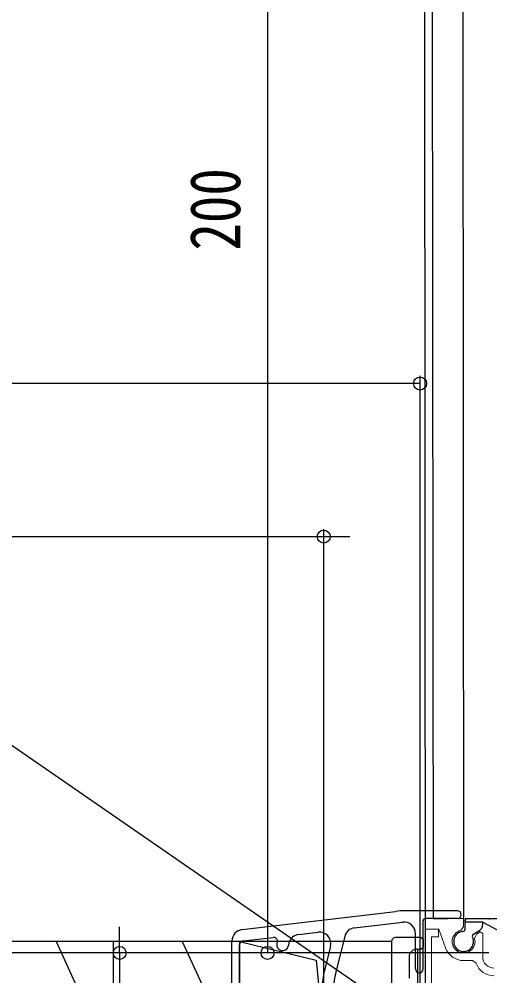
# Model space of a CAD drawing. Units: millimetres, scale not verified. Extents: x -495 to 495, y -800 to 801.
# Drawn here: x -286.3 to -224.7, y 53.2 to 178.3 of the extents above; entities that cross this region are included whole.
import ezdxf
from ezdxf.enums import TextEntityAlignment as Align

# ---------------------------------------------------------------- set-up
doc = ezdxf.new("R2010")
doc.units = ezdxf.units.MM
doc.header["$LTSCALE"] = 4
doc.layers.add('0-2_YKK_11', color=7, linetype='Continuous', lineweight=18)
for name, color, linetype in [('0-4_YKK_12', 2, 'Continuous'), ('0-5_YKK_13', 4, 'Continuous'), ('0-7_YKK_D', 6, 'Continuous')]:
    doc.layers.add(name, color=color, linetype=linetype)
doc.styles.add('ＭＳ ゴシック', font='')
doc.styles.get('ＭＳ ゴシック').set_extended_font_data('MS Gothic')

msp = doc.modelspace()

# ---------------------------------------------------------------- linework, layer by layer
at = {"layer": '0-2_YKK_11'}
for points in [[(-228.507, 59.106), (-228.132, 59.59), (-228.132, 60.654), (-233.132, 60.654), (-233.132, 59.254), (-231.375, 59.254), (-230.481, 56.799)], [(-203.149, 48.152), (-232.332, 48.152), (-232.332, 58.252), (-231.432, 58.252), (-231.432, 59.252), (-233.132, 59.252), (-233.132, 40.11), (-233.012, 39.926), (-233.012, 39.377), (-233.132, 39.193), (-233.132, 32.652), (-182.332, 32.652)], [(-225.632, 55.654), (-225.632, 58.704), (-225.972, 58.901), (-226.455, 58.622), (-226.687, 58.055)], [(-228.132, 55.154), (-226.96, 55.154), (-226.489, 54.82)]]:
    msp.add_lwpolyline(points, dxfattribs=at)
for centre, radius, start, end in [((-228.132, 57.654), 1.5, 104.47754, 15.5225), ((-228.132, 57.654), 2.5, 200.00001, 269.99999), ((-224.132, 55.654), 1.5, 180.00001, 269.99999), ((-224.132, 55.654), 2.5, 199.47123, 269.99999)]:
    msp.add_arc(centre, radius, start, end, dxfattribs=at)
at = {"layer": '0-4_YKK_12'}
for p, q in [((-233.43, 383.411), (-233.132, 32.647)), ((-232.436, 383.411), (-232.132, 60.654)), ((-228.436, 383.411), (-228.132, 60.354)), ((-232.132, 60.652), (-230.132, 60.652))]:
    msp.add_line(p, q, dxfattribs=at)
at = {"layer": '0-5_YKK_13'}
for p, q in [((-257.11, 59.21), (-237.019, 61.585)), ((-228.935, 61.654), (-235.845, 61.654)), ((-242.405, 59.438), (-236.114, 60.181)), ((-233.438, 54.054), (-233.438, 60.354)), ((-228.935, 60.654), (-233.138, 60.654)), ((-227.932, 59.251), (-227.932, 60.354)), ((-225.632, 60.154), (-227.932, 60.154)), ((-227.632, 60.654), (-225.014, 60.654)), ((-225.632, 59.905), (-225.632, 60.154)), ((-225.632, 60.154), (-223.162, 58.861)), ((-249.705, 58.575), (-247.184, 58.873)), ((-226.849, 58.625), (-226.132, 59.039)), ((-237.557, 57.654), (-392.132, 57.654)), ((-281.434, 57.654), (-290.434, 57.654)), ((-281.434, 57.654), (-275.934, 45.654)), ((-264.934, 57.654), (-273.934, 57.654)), ((-273.934, 45.654), (-273.934, 57.654)), ((-264.934, 57.654), (-259.434, 45.654)), ((-258.434, 46.354), (-258.434, 57.72)), ((-257.434, 57.654), (-247.434, 55.204)), ((-256.992, 57.714), (-253.046, 58.18)), ((-252.502, 57.562), (-252.546, 57.385)), ((-243.684, 58.311), (-244.837, 53.689)), ((-237.557, 57.652), (-237.557, 50.756)), ((-233.857, 58.152), (-237.057, 58.152)), ((-234.438, 54.054), (-234.438, 58.691)), ((-233.357, 57.152), (-233.357, 57.652)), ((-257.434, 46.354), (-257.434, 57.217)), ((-250.984, 57.448), (-251.091, 57.022)), ((-245.552, 57.02), (-246.337, 53.873)), ((-234.207, 56.652), (-233.857, 56.652)), ((-234.132, 51.851), (-234.132, 56.652)), ((-247.434, 55.204), (-246.434, 45.654)), ((-235.257, 55.652), (-235.257, 52.851))]:
    msp.add_line(p, q, dxfattribs=at)
msp.add_lwpolyline([(-257.434, 57.654), (-257.434, 45.654), (-259.434, 45.654)], dxfattribs=at)
for centre, radius, start, end in [((-235.845, 51.654), 10, 90, 96.74006), ((-228.935, 61.154), 0.5, 270, 90), ((-235.938, 58.691), 1.5, 0, 96.74006), ((-233.138, 60.354), 0.3, 90, 180), ((-227.632, 60.354), 0.3, 90, 180), ((-225.014, 60.154), 0.5, 50.00003, 90), ((-256.934, 57.72), 1.5, 96.74006, 180), ((-247.008, 57.383), 1.5, 346, 96.74006), ((-242.229, 57.948), 1.5, 96.74006, 166), ((-228.132, 57.654), 1.3, 93.58332, 26.41668), ((-228.232, 59.251), 0.3, 273.58332, 0), ((-226.632, 59.905), 1, 300, 360), ((-256.934, 57.217), 0.5, 96.74006, 180), ((-252.987, 57.683), 0.5, 346, 96.74006), ((-249.529, 57.085), 1.5, 96.74006, 166), ((-237.057, 57.652), 0.5, 90, 180), ((-233.857, 57.652), 0.5, 0, 90), ((-226.699, 58.365), 0.3, 120, 206.41668), ((-251.818, 57.203), 0.75, 166, 346), ((-234.257, 55.652), 1, 90, 180), ((-233.857, 57.152), 0.5, 270, 0), ((-236.634, 51.454), 10, 166, 180), ((-233.938, 54.054), 0.5, 180, 0), ((-235.134, 51.27), 10, 166, 180)]:
    msp.add_arc(centre, radius, start, end, dxfattribs=at)
at = {"layer": '0-7_YKK_D'}
for p, q in [((-253.782, 256.154), (-253.782, 56.154)), ((-233.832, 46.652), (-233.832, 131.607)), ((-233.832, 130.607), (-332.846, 130.607)), ((-246.434, 46.654), (-246.434, 111.584)), ((-390.832, 110.584), (-246.434, 110.584)), ((-246.434, 110.584), (-243.034, 110.584)), ((-227.932, 60.654), (-154.422, 60.652)), ((-273.132, 56.154), (-273.132, 59.554)), ((-224.827, 56.154), (-314.594, 56.154)), ((-224.827, 56.154), (-274.132, 56.154)), ((-273.132, 56.154), (-273.132, 32.652)), ((-224.827, 56.154), (-254.782, 56.154))]:
    msp.add_line(p, q, dxfattribs=at)
msp.add_lwpolyline([(-233.939, 46.461), (-236.738, 48.391), (-296.154, 89.373), (-300.554, 89.373)], dxfattribs=at)
for centre in [(-233.832, 130.607), (-246.434, 110.584), (-273.132, 56.154), (-253.782, 56.154)]:
    msp.add_circle(centre, 0.85, dxfattribs=at)

# ---------------------------------------------------------------- texts
at = {"layer": '0-7_YKK_D', "style": 'ＭＳ ゴシック', "width": 0.8}
msp.add_text('200', height=6.598, rotation=90, dxfattribs=at).set_placement((-255.382, 147.994), align=Align.BOTTOM_LEFT)

doc.saveas('drawing.dxf')
